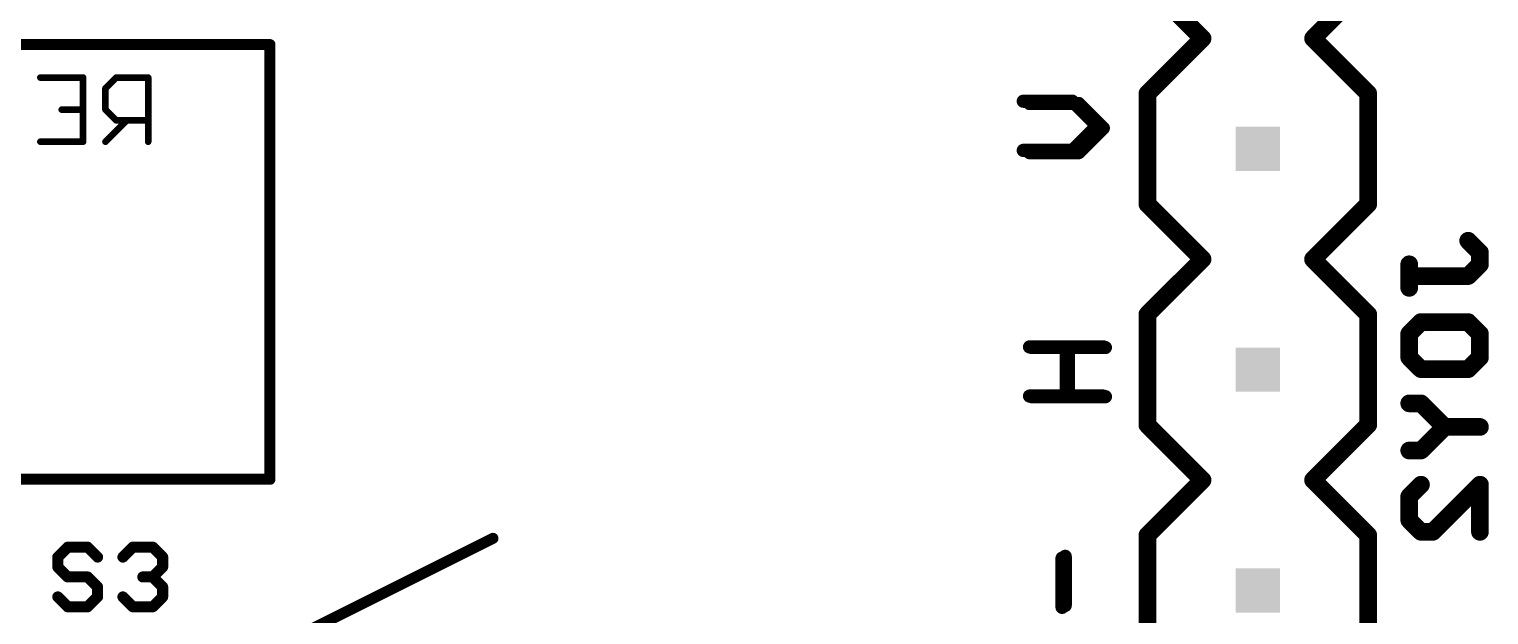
# Model space of a CAD drawing. Extents: x 0 to 100, y 1 to 103.
# Drawn here: x 82.94 to 99.72, y 79.2 to 85.94 of the extents above; entities that cross this region are included whole.
import ezdxf

# ---------------------------------------------------------------- set-up
doc = ezdxf.new("R2010")
doc.units = 0
for name, color, linetype in [('21', 253, 'CONTINUOUS'), ('22', 253, 'CONTINUOUS'), ('25', 253, 'CONTINUOUS'), ('26', 253, 'CONTINUOUS'), ('27', 253, 'CONTINUOUS'), ('28', 253, 'CONTINUOUS'), ('52', 253, 'CONTINUOUS')]:
    doc.layers.add(name, color=color, linetype=linetype)

# ---------------------------------------------------------------- blocks, each defined once
blk = doc.blocks.new('RECT')
blk.add_solid([(-0.5, -0.5), (0.5, -0.5), (-0.5, 0.5), (0.5, 0.5)])

msp = doc.modelspace()

# ---------------------------------------------------------------- linework, layer by layer
at = {"layer": '21', "const_width": 0.127}
msp.add_lwpolyline([(85.73, 78.81), (88.27, 80.08)], dxfattribs=at)
at = {"layer": '21', "const_width": 0.0635}
msp.add_lwpolyline([(88.2842, 80.0516, 1), (88.2558, 80.1084)], format="xyb", dxfattribs=at)
at = {"layer": '22'}
for points, const_width in [([(95.794, 86.4652), (96.429, 85.8302)], 0.2032), ([(97.699, 85.8302), (98.334, 86.4652)], 0.2032), ([(96.429, 85.8302), (95.794, 85.1952)], 0.2032), ([(98.334, 85.1952), (97.699, 85.8302)], 0.2032), ([(65.7062, 85.7594), (85.7062, 85.7594)], 0.127), ([(85.7062, 85.7594), (85.7062, 80.7594)], 0.127), ([(83.0662, 85.3797), (83.5577, 85.3797)], 0.0762), ([(83.5577, 85.3797), (83.5577, 84.6425)], 0.0762), ([(83.9375, 85.3797), (83.8146, 85.2569)], 0.0762), ([(83.8146, 85.2569), (83.8146, 85.0111)], 0.0762), ([(84.3061, 85.3797), (83.9375, 85.3797)], 0.0762), ([(84.3061, 84.6425), (84.3061, 85.3797)], 0.0762), ([(95.794, 85.1952), (95.794, 83.9252)], 0.2032), ([(98.334, 83.9252), (98.334, 85.1952)], 0.2032), ([(83.5577, 85.0111), (83.3119, 85.0111)], 0.0762), ([(83.8146, 85.0111), (83.9375, 84.8882)], 0.0762), ([(84.0604, 84.8882), (83.8146, 84.6425)], 0.0762), ([(83.9375, 84.8882), (84.3061, 84.8882)], 0.0762), ([(83.5577, 84.6425), (83.0662, 84.6425)], 0.0762), ([(96.429, 83.2902), (95.794, 83.9252)], 0.2032), ([(98.334, 83.9252), (97.699, 83.2902)], 0.2032), ([(96.429, 83.2902), (95.794, 82.6552)], 0.2032), ([(98.334, 82.6552), (97.699, 83.2902)], 0.2032), ([(95.794, 82.6552), (95.794, 81.3852)], 0.2032), ([(98.334, 81.3852), (98.334, 82.6552)], 0.2032), ([(95.794, 81.3852), (96.429, 80.7502)], 0.2032), ([(97.699, 80.7502), (98.334, 81.3852)], 0.2032), ([(85.7062, 80.7594), (65.7062, 80.7594)], 0.127), ([(96.429, 80.7502), (95.794, 80.1152)], 0.2032), ([(98.334, 80.1152), (97.699, 80.7502)], 0.2032), ([(95.794, 80.1152), (95.794, 78.8452)], 0.2032), ([(98.334, 78.8452), (98.334, 80.1152)], 0.2032)]:
    msp.add_lwpolyline(points, dxfattribs=dict(at, const_width=const_width))
for points, const_width in [([(96.4649, 85.7943, 1), (96.3931, 85.8661)], 0.1016), ([(97.7349, 85.8661, 1), (97.6631, 85.7943)], 0.1016), ([(85.738, 85.7594, 1), (85.6745, 85.7594)], 0.0635), ([(85.7062, 85.7276, 1), (85.7062, 85.7912)], 0.0635), ([(96.3931, 85.7943, 1), (96.4649, 85.8661)], 0.1016), ([(97.6631, 85.8661, 1), (97.7349, 85.7943)], 0.1016), ([(83.0662, 85.3988, 1), (83.0662, 85.3607)], 0.0381), ([(83.5767, 85.3797, 1), (83.5386, 85.3797)], 0.0381), ([(83.5577, 85.3607, 1), (83.5577, 85.3988)], 0.0381), ([(83.8011, 85.2703, 1), (83.8281, 85.2434)], 0.0381), ([(83.8337, 85.2569, 1), (83.7956, 85.2569)], 0.0381), ([(83.9375, 85.3988, 1), (83.9375, 85.3607)], 0.0381), ([(83.951, 85.3663, 1), (83.924, 85.3932)], 0.0381), ([(84.3251, 85.3797, 1), (84.2871, 85.3797)], 0.0381), ([(84.3061, 85.3607, 1), (84.3061, 85.3988)], 0.0381), ([(95.8448, 85.1952, 1), (95.7432, 85.1952)], 0.1016), ([(95.7581, 85.2311, 1), (95.8299, 85.1593)], 0.1016), ([(98.3848, 85.1952, 1), (98.2832, 85.1952)], 0.1016), ([(98.2981, 85.1593, 1), (98.3699, 85.2311)], 0.1016), ([(83.3119, 85.0302, 1), (83.3119, 84.9921)], 0.0381), ([(83.5577, 84.9921, 1), (83.5577, 85.0302)], 0.0381), ([(83.8281, 85.0246, 1), (83.8011, 84.9976)], 0.0381), ([(83.7956, 85.0111, 1), (83.8337, 85.0111)], 0.0381), ([(83.9375, 84.9073, 1), (83.9375, 84.8692)], 0.0381), ([(83.924, 84.8748, 1), (83.951, 84.9017)], 0.0381), ([(84.0738, 84.8748, 1), (84.0469, 84.9017)], 0.0381), ([(84.3061, 84.8692, 1), (84.3061, 84.9073)], 0.0381), ([(83.0662, 84.6615, 1), (83.0662, 84.6235)], 0.0381), ([(83.5386, 84.6425, 1), (83.5767, 84.6425)], 0.0381), ([(83.5577, 84.6235, 1), (83.5577, 84.6615)], 0.0381), ([(83.8011, 84.656, 1), (83.8281, 84.629)], 0.0381), ([(84.2871, 84.6425, 1), (84.3251, 84.6425)], 0.0381), ([(95.8299, 83.9611, 1), (95.7581, 83.8893)], 0.1016), ([(95.7432, 83.9252, 1), (95.8448, 83.9252)], 0.1016), ([(98.2832, 83.9252, 1), (98.3848, 83.9252)], 0.1016), ([(98.3699, 83.8893, 1), (98.2981, 83.9611)], 0.1016), ([(96.4649, 83.2543, 1), (96.3931, 83.3261)], 0.1016), ([(96.3931, 83.2543, 1), (96.4649, 83.3261)], 0.1016), ([(97.7349, 83.3261, 1), (97.6631, 83.2543)], 0.1016), ([(97.6631, 83.3261, 1), (97.7349, 83.2543)], 0.1016), ([(95.8448, 82.6552, 1), (95.7432, 82.6552)], 0.1016), ([(95.7581, 82.6911, 1), (95.8299, 82.6193)], 0.1016), ([(98.3848, 82.6552, 1), (98.2832, 82.6552)], 0.1016), ([(98.2981, 82.6193, 1), (98.3699, 82.6911)], 0.1016), ([(95.8299, 81.4211, 1), (95.7581, 81.3493)], 0.1016), ([(95.7432, 81.3852, 1), (95.8448, 81.3852)], 0.1016), ([(98.2832, 81.3852, 1), (98.3848, 81.3852)], 0.1016), ([(98.3699, 81.3493, 1), (98.2981, 81.4211)], 0.1016), ([(85.6745, 80.7594, 1), (85.738, 80.7594)], 0.0635), ([(85.7062, 80.7276, 1), (85.7062, 80.7912)], 0.0635), ([(96.4649, 80.7143, 1), (96.3931, 80.7861)], 0.1016), ([(96.3931, 80.7143, 1), (96.4649, 80.7861)], 0.1016), ([(97.7349, 80.7861, 1), (97.6631, 80.7143)], 0.1016), ([(97.6631, 80.7861, 1), (97.7349, 80.7143)], 0.1016), ([(95.8448, 80.1152, 1), (95.7432, 80.1152)], 0.1016), ([(95.7581, 80.1511, 1), (95.8299, 80.0793)], 0.1016), ([(98.3848, 80.1152, 1), (98.2832, 80.1152)], 0.1016), ([(98.2981, 80.0793, 1), (98.3699, 80.1511)], 0.1016)]:
    msp.add_lwpolyline(points, format="xyb", dxfattribs=dict(at, const_width=const_width))
at = {"layer": '25', "const_width": 0.127}
for points in [[(83.3809, 79.9789), (83.2665, 79.8645)], [(83.2665, 79.8645), (83.2665, 79.7501)], [(83.6097, 79.9789), (83.3809, 79.9789)], [(83.7241, 79.8645), (83.6097, 79.9789)], [(84.0149, 79.8645), (84.1293, 79.9789)], [(84.1293, 79.9789), (84.3581, 79.9789)], [(84.3581, 79.9789), (84.4725, 79.8645)], [(84.4725, 79.8645), (84.4725, 79.7501)], [(83.2665, 79.7501), (83.3809, 79.6357)], [(84.4725, 79.7501), (84.3581, 79.6357)], [(83.3809, 79.6357), (83.6097, 79.6357)], [(83.6097, 79.6357), (83.7241, 79.5213)], [(83.7241, 79.5213), (83.7241, 79.4069)], [(84.3581, 79.6357), (84.2437, 79.6357)], [(84.3581, 79.6357), (84.4725, 79.5213)], [(84.4725, 79.5213), (84.4725, 79.4069)], [(83.3809, 79.2925), (83.2665, 79.4069)], [(83.7241, 79.4069), (83.6097, 79.2925)], [(84.1293, 79.2925), (84.0149, 79.4069)], [(84.4725, 79.4069), (84.3581, 79.2925)], [(83.6097, 79.2925), (83.3809, 79.2925)], [(84.3581, 79.2925), (84.1293, 79.2925)]]:
    msp.add_lwpolyline(points, dxfattribs=at)
at = {"layer": '25', "const_width": 0.0635}
for points in [[(83.244, 79.8869, 1), (83.289, 79.842)], [(83.2983, 79.8645, 1), (83.2348, 79.8645)], [(83.3809, 80.0106, 1), (83.3809, 79.9471)], [(83.4033, 79.9564, 1), (83.3584, 80.0013)], [(83.6321, 80.0013, 1), (83.5872, 79.9564)], [(83.6097, 79.9471, 1), (83.6097, 80.0106)], [(83.7016, 79.842, 1), (83.7465, 79.8869)], [(83.9925, 79.8869, 1), (84.0374, 79.842)], [(84.1293, 80.0106, 1), (84.1293, 79.9471)], [(84.1518, 79.9564, 1), (84.1069, 80.0013)], [(84.3806, 80.0013, 1), (84.3357, 79.9564)], [(84.3581, 79.9471, 1), (84.3581, 80.0106)], [(84.5043, 79.8645, 1), (84.4408, 79.8645)], [(84.4501, 79.842, 1), (84.495, 79.8869)], [(83.289, 79.7725, 1), (83.244, 79.7276)], [(83.2348, 79.7501, 1), (83.2983, 79.7501)], [(84.4408, 79.7501, 1), (84.5043, 79.7501)], [(84.495, 79.7276, 1), (84.4501, 79.7725)], [(83.3809, 79.6674, 1), (83.3809, 79.6039)], [(83.3584, 79.6132, 1), (83.4033, 79.6581)], [(83.6321, 79.6581, 1), (83.5872, 79.6132)], [(83.6097, 79.6039, 1), (83.6097, 79.6674)], [(83.7558, 79.5213, 1), (83.6923, 79.5213)], [(83.7016, 79.4988, 1), (83.7465, 79.5437)], [(84.2437, 79.6674, 1), (84.2437, 79.6039)], [(84.3806, 79.6581, 1), (84.3357, 79.6132)], [(84.3357, 79.6581, 1), (84.3806, 79.6132)], [(84.3581, 79.6039, 1), (84.3581, 79.6674)], [(84.5043, 79.5213, 1), (84.4408, 79.5213)], [(84.4501, 79.4988, 1), (84.495, 79.5437)], [(83.289, 79.4293, 1), (83.244, 79.3844)], [(83.6923, 79.4069, 1), (83.7558, 79.4069)], [(83.7465, 79.3844, 1), (83.7016, 79.4293)], [(84.0374, 79.4293, 1), (83.9925, 79.3844)], [(84.4408, 79.4069, 1), (84.5043, 79.4069)], [(84.495, 79.3844, 1), (84.4501, 79.4293)], [(83.3809, 79.3243, 1), (83.3809, 79.2608)], [(83.3584, 79.27, 1), (83.4033, 79.315)], [(83.5872, 79.315, 1), (83.6321, 79.27)], [(83.6097, 79.2608, 1), (83.6097, 79.3243)], [(84.1293, 79.3243, 1), (84.1293, 79.2608)], [(84.1069, 79.27, 1), (84.1518, 79.315)], [(84.3357, 79.315, 1), (84.3806, 79.27)], [(84.3581, 79.2608, 1), (84.3581, 79.3243)]]:
    msp.add_lwpolyline(points, format="xyb", dxfattribs=at)
at = {"layer": '26', "const_width": 0.2032}
for points in [[(99.4828, 83.5036), (99.6184, 83.368)], [(99.6184, 83.368), (99.6184, 83.2324)], [(98.8049, 83.2324), (98.8049, 82.9613)], [(99.6184, 83.2324), (99.4828, 83.0969)], [(99.4828, 83.0969), (98.8049, 83.0969)], [(98.8049, 82.4325), (98.9405, 82.5681)], [(98.9405, 82.5681), (99.4828, 82.5681)], [(99.4828, 82.5681), (99.6184, 82.4325)], [(98.8049, 82.1613), (98.8049, 82.4325)], [(99.6184, 82.4325), (99.6184, 82.1613)], [(98.9405, 82.0258), (98.8049, 82.1613)], [(99.6184, 82.1613), (99.4828, 82.0258)], [(99.4828, 82.0258), (98.9405, 82.0258)], [(98.8049, 81.6326), (98.9405, 81.6326)], [(98.9405, 81.6326), (99.2117, 81.3614)], [(99.2117, 81.3614), (98.9405, 81.0902)], [(99.2117, 81.3614), (99.6184, 81.3614)], [(98.9405, 81.0902), (98.8049, 81.0902)], [(98.8049, 80.5615), (98.9405, 80.697)], [(99.6184, 80.697), (99.0761, 80.1547)], [(99.6184, 80.1547), (99.6184, 80.697)], [(98.8049, 80.2903), (98.8049, 80.5615)], [(98.9405, 80.1547), (98.8049, 80.2903)], [(99.0761, 80.1547), (98.9405, 80.1547)]]:
    msp.add_lwpolyline(points, dxfattribs=at)
at = {"layer": '26', "const_width": 0.1016}
for points in [[(99.5187, 83.5395, 1), (99.4469, 83.4677)], [(99.6692, 83.368, 1), (99.5676, 83.368)], [(99.5825, 83.3321, 1), (99.6543, 83.4039)], [(98.8557, 83.2324, 1), (98.7541, 83.2324)], [(99.5676, 83.2324, 1), (99.6692, 83.2324)], [(99.6543, 83.1965, 1), (99.5825, 83.2684)], [(98.8049, 83.1477, 1), (98.8049, 83.0461)], [(99.4469, 83.1328, 1), (99.5187, 83.0609)], [(99.4828, 83.0461, 1), (99.4828, 83.1477)], [(98.7541, 82.9613, 1), (98.8557, 82.9613)], [(98.9405, 82.6189, 1), (98.9405, 82.5173)], [(98.9764, 82.5322, 1), (98.9046, 82.604)], [(99.5187, 82.604, 1), (99.4469, 82.5322)], [(99.4828, 82.5173, 1), (99.4828, 82.6189)], [(98.8557, 82.4325, 1), (98.7541, 82.4325)], [(98.769, 82.4684, 1), (98.8408, 82.3966)], [(99.6692, 82.4325, 1), (99.5676, 82.4325)], [(99.5825, 82.3966, 1), (99.6543, 82.4684)], [(98.8408, 82.1973, 1), (98.769, 82.1254)], [(99.6543, 82.1254, 1), (99.5825, 82.1973)], [(98.7541, 82.1613, 1), (98.8557, 82.1613)], [(98.9405, 82.0766, 1), (98.9405, 81.975)], [(98.9046, 81.9898, 1), (98.9764, 82.0617)], [(99.4469, 82.0617, 1), (99.5187, 81.9898)], [(99.4828, 81.975, 1), (99.4828, 82.0766)], [(99.5676, 82.1613, 1), (99.6692, 82.1613)], [(98.8049, 81.6834, 1), (98.8049, 81.5818)], [(98.9764, 81.6685, 1), (98.9046, 81.5966)], [(98.9405, 81.5818, 1), (98.9405, 81.6834)], [(99.2117, 81.4122, 1), (99.2117, 81.3106)], [(99.2476, 81.3255, 1), (99.1757, 81.3973)], [(99.1757, 81.3255, 1), (99.2476, 81.3973)], [(99.6184, 81.3106, 1), (99.6184, 81.4122)], [(98.8049, 81.141, 1), (98.8049, 81.0394)], [(98.9046, 81.1262, 1), (98.9764, 81.0543)], [(98.9405, 81.0394, 1), (98.9405, 81.141)], [(98.9764, 80.6611, 1), (98.9046, 80.733)], [(99.6692, 80.697, 1), (99.5676, 80.697)], [(99.6543, 80.6611, 1), (99.5825, 80.733)], [(98.8557, 80.5615, 1), (98.7541, 80.5615)], [(98.769, 80.5974, 1), (98.8408, 80.5255)], [(98.8408, 80.3262, 1), (98.769, 80.2544)], [(98.7541, 80.2903, 1), (98.8557, 80.2903)], [(98.9405, 80.2055, 1), (98.9405, 80.1039)], [(98.9046, 80.1188, 1), (98.9764, 80.1906)], [(99.0402, 80.1906, 1), (99.112, 80.1188)], [(99.0761, 80.1039, 1), (99.0761, 80.2055)], [(99.5676, 80.1547, 1), (99.6692, 80.1547)]]:
    msp.add_lwpolyline(points, format="xyb", dxfattribs=at)
at = {"layer": '27', "const_width": 0.1524}
for points in [[(95.005, 85.082), (94.4395, 85.082)], [(95.2878, 84.7992), (95.005, 85.082)], [(95.005, 84.5164), (95.2878, 84.7992)], [(94.4395, 84.5164), (95.005, 84.5164)], [(94.4395, 82.282), (95.2878, 82.282)], [(94.8636, 81.7164), (94.8636, 82.282)], [(95.2878, 81.7164), (94.4395, 81.7164)], [(94.8136, 79.2864), (94.8136, 79.852)]]:
    msp.add_lwpolyline(points, dxfattribs=at)
at = {"layer": '27', "const_width": 0.0762}
for points in [[(94.4395, 85.1201, 1), (94.4395, 85.0439)], [(95.032, 85.1089, 1), (94.9781, 85.055)], [(95.005, 85.0439, 1), (95.005, 85.1201)], [(95.3147, 84.7722, 1), (95.2609, 84.8261)], [(95.2609, 84.7722, 1), (95.3147, 84.8261)], [(94.4395, 84.5545, 1), (94.4395, 84.4783)], [(95.005, 84.4783, 1), (95.005, 84.5545)], [(94.9781, 84.5433, 1), (95.032, 84.4895)], [(94.4395, 82.3201, 1), (94.4395, 82.2439)], [(94.9017, 82.282, 1), (94.8255, 82.282)], [(95.2878, 82.2439, 1), (95.2878, 82.3201)], [(94.4395, 81.7545, 1), (94.4395, 81.6783)], [(94.8255, 81.7164, 1), (94.9017, 81.7164)], [(95.2878, 81.6783, 1), (95.2878, 81.7545)], [(94.8517, 79.852, 1), (94.7755, 79.852)], [(94.7755, 79.2864, 1), (94.8517, 79.2864)]]:
    msp.add_lwpolyline(points, format="xyb", dxfattribs=at)
at = {"layer": '28', "const_width": 0.1524}
for points in [[(94.3675, 85.108), (94.933, 85.108)], [(94.933, 85.108), (95.2158, 84.8252)], [(95.2158, 84.8252), (94.933, 84.5425)], [(94.933, 84.5425), (94.3675, 84.5425)], [(95.3118, 82.275), (94.4635, 82.275)], [(94.8876, 82.275), (94.8876, 81.7095)], [(94.4635, 81.7095), (95.3118, 81.7095)], [(94.8496, 79.873), (94.8496, 79.3075)]]:
    msp.add_lwpolyline(points, dxfattribs=at)
at = {"layer": '28', "const_width": 0.0762}
for points in [[(94.3675, 85.1461, 1), (94.3675, 85.0699)], [(94.96, 85.1349, 1), (94.9061, 85.0811)], [(94.933, 85.0699, 1), (94.933, 85.1461)], [(95.2427, 84.7983, 1), (95.1889, 84.8522)], [(95.1889, 84.7983, 1), (95.2427, 84.8522)], [(94.3675, 84.5806, 1), (94.3675, 84.5044)], [(94.9061, 84.5694, 1), (94.96, 84.5155)], [(94.933, 84.5044, 1), (94.933, 84.5806)], [(94.4635, 82.3131, 1), (94.4635, 82.2369)], [(94.9257, 82.275, 1), (94.8495, 82.275)], [(95.3118, 82.2369, 1), (95.3118, 82.3131)], [(94.4635, 81.7476, 1), (94.4635, 81.6714)], [(94.8495, 81.7095, 1), (94.9257, 81.7095)], [(95.3118, 81.6714, 1), (95.3118, 81.7476)], [(94.8877, 79.873, 1), (94.8115, 79.873)], [(94.8115, 79.3075, 1), (94.8877, 79.3075)]]:
    msp.add_lwpolyline(points, format="xyb", dxfattribs=at)

# ---------------------------------------------------------------- block references
at = {"layer": '52', "xscale": 0.508, "yscale": 0.508, "rotation": 90}
for p in [(97.064, 84.5602), (97.064, 82.0202), (97.064, 79.4802)]:
    msp.add_blockref('RECT', p, dxfattribs=at)

doc.saveas('drawing.dxf')
